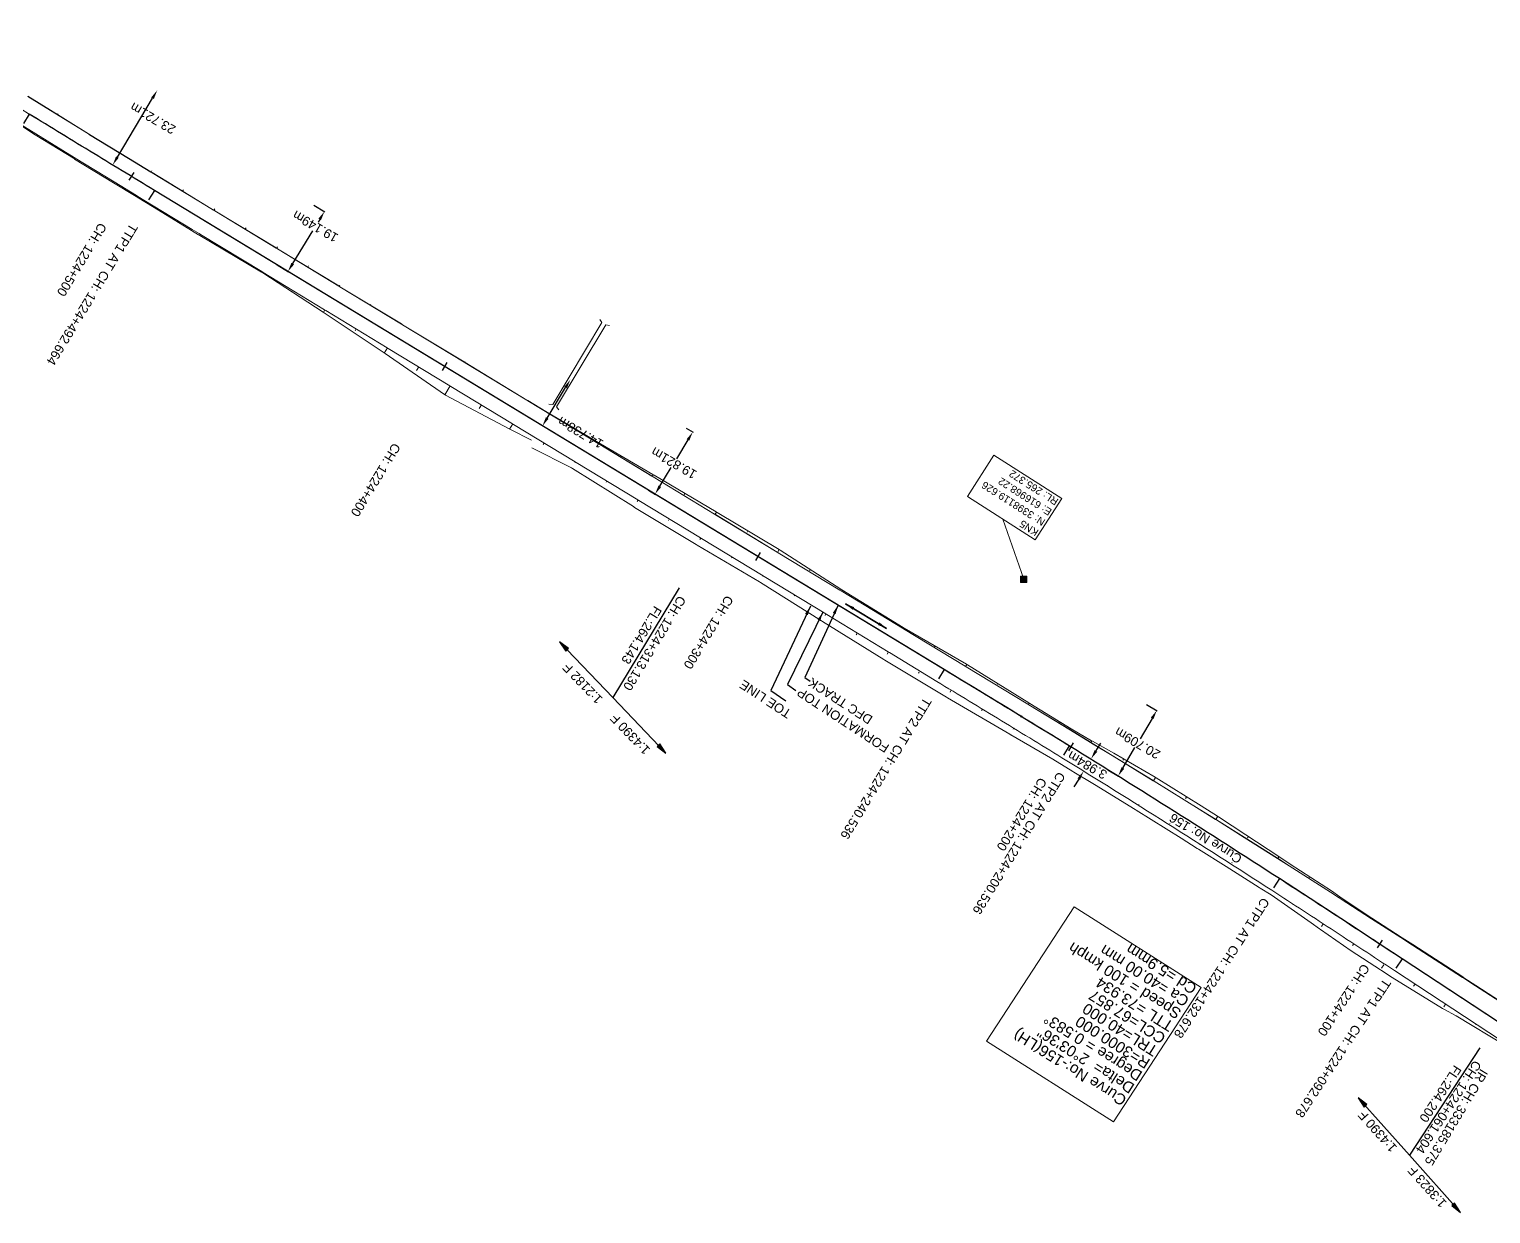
# Model space of a CAD drawing. Header units: metres. Extents: x 615815 to 619130, y 3396752 to 3398781.
# Drawn here: x 616696.8 to 617095.7, y 3397946.4 to 3398269.8 of the extents above; entities that cross this region are included whole.
import ezdxf
from ezdxf.enums import TextEntityAlignment as Align

# ---------------------------------------------------------------- set-up
doc = ezdxf.new("R2010")
doc.units = ezdxf.units.M
doc.header["$MEASUREMENT"] = 0
doc.linetypes.add('CENTER2', pattern=[1.125, 0.75, -0.125, 0.125, -0.125])
doc.layers.get('Defpoints').update_dxf_attribs({"lineweight": 0})
for name, color, linetype, lineweight in [('Bench_Mark', 7, 'Continuous', 0), ('C-ALIG-DG-LINE', 1, 'CENTER2', 70), ('C-ALIG-DG-SPIRAL', 1, 'CENTER2', 70), ('C-ALIG-LABL-DG', 1, 'Continuous', 25), ('C-ALIG-LABL-DG-MARK', 1, 'Continuous', 25), ('Curve Table', 7, 'Continuous', 0), ('Horiz Curve', 7, 'Continuous', 0), ('Horiz Linear', 7, 'Continuous', 0), ('Horiz Spiral', 7, 'Continuous', 0), ('Prop_Horiz Alignment', 7, 'Continuous', 0), ('Proposed Curve_Details', 10, 'Continuous', 0), ('PROPOSED DFCC TOE LINE', 239, 'Continuous', 0), ('PROPOSED DFCC TRACK', 1, 'Continuous', 0), ('PROPOSED FORMATION LINE - PLAN', 187, 'Continuous', 0), ('PROPOSED GRADES IN PLAN', 10, 'Continuous', 0)]:
    doc.layers.add(name, color=color, linetype=linetype, lineweight=lineweight)
doc.layers.add('DFC-MAIN LINE', color=1, linetype='Continuous')
doc.layers.add('Dimension', color=10, linetype='Continuous')
doc.styles.add('Arial', font='arial.ttf')
doc.styles.get("Standard").update_dxf_attribs({"font": 'arial.ttf'})
doc.styles.add('Style-Arial', font='arial.ttf')
doc.dimstyles.new('ISO-25', dxfattribs={"dimtxt": 2.5, "dimasz": 2.5, "dimexe": 1.25, "dimexo": 0.625, "dimtad": 1, "dimtxsty": 'Standard', "dimcen": 2.5, "dimadec": 0, "dimazin": 0, "dimtfac": 1, "dimtmove": 0, "dimatfit": 3, "dimfxl": 1, "dimarcsym": 0})
doc.dimstyles.get("Standard").update_dxf_attribs({"dimtxt": 2.5, "dimasz": 2.5, "dimexe": 0.18, "dimexo": 0.0625, "dimgap": 0.09, "dimtad": 0, "dimtih": 1, "dimtoh": 1, "dimdec": 3, "dimzin": 0, "dimdsep": 46, "dimtxsty": 'Standard', "dimcen": 0.09, "dimaunit": 1, "dimadec": 3, "dimazin": 0, "dimtfac": 1, "dimtdec": 3, "dimtofl": 0, "dimtmove": 0, "dimatfit": 3, "dimfxl": 1, "dimtolj": 1, "dimtzin": 0, "dimarcsym": 0})

# ---------------------------------------------------------------- blocks, each defined once
blk = doc.blocks.new('*D131')
at = {"layer": 'Defpoints', "color": 0, "transparency": 16777216}
for p in [(616844.46, 3398174.12), (616844.46, 3398174.12), (616836.86, 3398161.5)]:
    blk.add_point(p, dxfattribs=at)
at = {"layer": 'Dimension', "color": 0, "lineweight": -2, "transparency": 16777216}
blk.add_line((616838.15, 3398163.64), (616843.17, 3398171.98), dxfattribs=at)
at = {"layer": 'Dimension', "color": 0, "transparency": 16777216}
for points in [[(616842.82, 3398172.2), (616843.53, 3398171.77), (616844.46, 3398174.12)], [(616837.79, 3398163.86), (616838.5, 3398163.43), (616836.86, 3398161.5)]]:
    blk.add_solid(points, dxfattribs=at)
at = {"layer": 'Dimension', "color": 0, "lineweight": 0, "transparency": 16777216, "insert": (616847.24, 3398159.67), "char_height": 2.5, "attachment_point": 5, "rotation": 150, "style": 'Style-Arial'}
blk.add_mtext('\\A1;14.738m', dxfattribs=at)
blk = doc.blocks.new('TerminatorOpen_0.5')
at = {"color": 0, "linetype": 'ByBlock', "lineweight": -2}
for q in [(-1, 0.25), (-1, 0), (-1, -0.25)]:
    blk.add_line((0, 0), q, dxfattribs=at)
blk = doc.blocks.new('*D132')
at = {"layer": 'Defpoints', "color": 0, "transparency": 16777216}
for p in [(616731.71, 3398253.09), (616731.71, 3398253.09), (616719.55, 3398232.72)]:
    blk.add_point(p, dxfattribs=at)
at = {"layer": 'Dimension', "color": 0, "lineweight": -2, "transparency": 16777216}
blk.add_line((616720.83, 3398234.86), (616730.43, 3398250.94), dxfattribs=at)
at = {"layer": 'Dimension', "color": 0, "transparency": 16777216}
for points in [[(616730.07, 3398251.15), (616730.79, 3398250.73), (616731.71, 3398253.09)], [(616720.48, 3398235.08), (616721.19, 3398234.65), (616719.55, 3398232.72)]]:
    blk.add_solid(points, dxfattribs=at)
at = {"layer": 'Dimension', "color": 0, "lineweight": 0, "transparency": 16777216, "insert": (616730.52, 3398245.44), "char_height": 2.5, "attachment_point": 5, "rotation": 150, "style": 'Style-Arial'}
blk.add_mtext('\\A1;23.721m', dxfattribs=at)
blk = doc.blocks.new('*D139')
at = {"layer": 'Defpoints', "color": 0, "transparency": 16777216}
for p in [(616986.6, 3398070.61), (616986.6, 3398070.61), (616984.53, 3398067.21)]:
    blk.add_point(p, dxfattribs=at)
at = {"layer": 'Dimension', "color": 0, "lineweight": -2, "transparency": 16777216}
for p, q in [((616987.9, 3398072.75), (616989.21, 3398074.88)), ((616983.23, 3398065.08), (616981.93, 3398062.94))]:
    blk.add_line(p, q, dxfattribs=at)
at = {"layer": 'Dimension', "color": 0, "transparency": 16777216}
for points in [[(616987.55, 3398072.96), (616988.26, 3398072.53), (616986.6, 3398070.61)], [(616982.87, 3398065.29), (616983.58, 3398064.86), (616984.53, 3398067.21)]]:
    blk.add_solid(points, dxfattribs=at)
at = {"layer": 'Dimension', "color": 0, "lineweight": 0, "transparency": 16777216, "insert": (616985.57, 3398068.91), "char_height": 2.5, "attachment_point": 5, "rotation": 150, "style": 'Style-Arial'}
blk.add_mtext('\\A1;3.984m', dxfattribs=at)
blk = doc.blocks.new('*D156')
at = {"layer": 'Defpoints', "color": 0, "transparency": 16777216}
for p in [(617001.61, 3398085.52), (616991.09, 3398067.68), (616994, 3398065.96)]:
    blk.add_point(p, dxfattribs=at)
at = {"layer": 'Dimension', "color": 0, "lineweight": -2, "transparency": 16777216}
for p, q in [((617001.72, 3398085.45), (617004.63, 3398083.74)), ((617003.25, 3398081.65), (616999.97, 3398076.09)), ((616995.27, 3398068.11), (616998.55, 3398073.67)), ((616991.19, 3398067.62), (616994.11, 3398065.9))]:
    blk.add_line(p, q, dxfattribs=at)
at = {"layer": 'Dimension', "color": 0, "transparency": 16777216}
for points in [[(617002.89, 3398081.86), (617003.61, 3398081.43), (617004.52, 3398083.8)], [(616994.91, 3398068.33), (616995.63, 3398067.9), (616994, 3398065.96)]]:
    blk.add_solid(points, dxfattribs=at)
at = {"layer": 'Dimension', "color": 0, "lineweight": 0, "transparency": 16777216, "insert": (616999.26, 3398074.88), "char_height": 2.5, "attachment_point": 5, "rotation": 150, "style": 'Style-Arial'}
blk.add_mtext('\\A1;20.709m', dxfattribs=at)
blk = doc.blocks.new('*D157')
at = {"layer": 'Defpoints', "color": 0, "transparency": 16777216}
for p in [(616875.94, 3398160.97), (616865.65, 3398144.03), (616867.58, 3398142.86)]:
    blk.add_point(p, dxfattribs=at)
at = {"layer": 'Dimension', "color": 0, "lineweight": -2, "transparency": 16777216}
for p, q in [((616876.56, 3398157.67), (616873.44, 3398152.53)), ((616876.04, 3398160.91), (616877.97, 3398159.74)), ((616868.87, 3398145), (616871.99, 3398150.13)), ((616865.76, 3398143.96), (616867.68, 3398142.79))]:
    blk.add_line(p, q, dxfattribs=at)
at = {"layer": 'Dimension', "color": 0, "transparency": 16777216}
for points in [[(616876.21, 3398157.88), (616876.92, 3398157.45), (616877.86, 3398159.8)], [(616868.52, 3398145.21), (616869.23, 3398144.78), (616867.58, 3398142.86)]]:
    blk.add_solid(points, dxfattribs=at)
at = {"layer": 'Dimension', "color": 0, "lineweight": 0, "transparency": 16777216, "insert": (616872.72, 3398151.33), "char_height": 2.5, "attachment_point": 5, "rotation": 150, "style": 'Style-Arial'}
blk.add_mtext('\\A1;19.821m', dxfattribs=at)
blk = doc.blocks.new('*D158')
at = {"layer": 'Defpoints', "color": 0, "transparency": 16777216}
for p in [(616774.32, 3398221.85), (616764.36, 3398205.49), (616767.39, 3398203.65)]:
    blk.add_point(p, dxfattribs=at)
at = {"layer": 'Dimension', "color": 0, "lineweight": -2, "transparency": 16777216}
for p, q in [((616774.43, 3398221.78), (616777.46, 3398219.94)), ((616776.05, 3398217.87), (616775.6, 3398217.13)), ((616768.69, 3398205.78), (616774.15, 3398214.74)), ((616764.47, 3398205.43), (616767.5, 3398203.58))]:
    blk.add_line(p, q, dxfattribs=at)
at = {"layer": 'Dimension', "color": 0, "transparency": 16777216}
for points in [[(616775.7, 3398218.08), (616776.41, 3398217.65), (616777.35, 3398220)], [(616768.33, 3398206), (616769.05, 3398205.56), (616767.39, 3398203.65)]]:
    blk.add_solid(points, dxfattribs=at)
at = {"layer": 'Dimension', "color": 0, "lineweight": 0, "transparency": 16777216, "insert": (616774.87, 3398215.94), "char_height": 2.5, "attachment_point": 5, "rotation": 150, "style": 'Style-Arial'}
blk.add_mtext('\\A1;19.149m', dxfattribs=at)
blk = doc.blocks.new('Direction')
h = blk.add_hatch(color=256)
h.dxf.hatch_style = 1
h.paths.add_polyline_path([(-5.54, 0), (-4.75, -0.13), (-4.75, 0.13)])
blk.add_lwpolyline([(-5.54, 0), (-4.75, -0.13), (-4.75, 0.13)], close=True)
blk.add_lwpolyline([(0, 0), (-5.54, 0)])
blk = doc.blocks.new('Tick Hor')
blk.add_lwpolyline([(-0.5, 0), (0.5, 0)])
blk = doc.blocks.new('BM')
at = {"extrusion": (0, 0, -1)}
blk.add_hatch(color=256, dxfattribs=at).paths.add_polyline_path([(-0.88, -0.88), (-0.88, 0.88), (0.88, 0.88), (0.88, -0.88)])
for p, q in [((0.88, 0.88), (-0.88, 0.88)), ((-0.88, 0.88), (-0.88, -0.88)), ((0.88, -0.88), (0.88, 0.88)), ((-0.88, -0.88), (0.88, -0.88))]:
    blk.add_line(p, q)

msp = doc.modelspace()

# ---------------------------------------------------------------- linework, layer by layer
at = {"layer": 'Bench_Mark', "color": 252}
msp.add_line((616962.48, 3398136.0585), (616968.22, 3398119.626), dxfattribs=at)
at = {"layer": 'Bench_Mark', "color": 252, "linetype": 'Continuous'}
msp.add_3dface([(616978.5906, 3398141.6591), (616971.3642, 3398130.371), (616952.8454, 3398142.2265), (616960.0717, 3398153.5145)], dxfattribs=at)
at = {"layer": 'C-ALIG-DG-LINE', "color": 1, "linetype": 'Continuous', "lineweight": 30, "flags": 128}
msp.add_lwpolyline([(616946.4652, 3398094.9869), (616730.9187, 3398225.7852)], dxfattribs=at)
at = {"layer": 'C-ALIG-DG-SPIRAL', "color": 1, "linetype": 'Continuous', "lineweight": 30, "flags": 128}
msp.add_lwpolyline([(616730.9187, 3398225.7852), (616729.8156, 3398226.4546), (616728.7125, 3398227.124), (616727.6095, 3398227.7935), (616726.5064, 3398228.463), (616725.4034, 3398229.1325), (616724.3004, 3398229.8021), (616723.1975, 3398230.4718), (616722.0947, 3398231.1417), (616720.9919, 3398231.8116), (616719.8892, 3398232.4817), (616718.7866, 3398233.1519), (616717.6841, 3398233.8223), (616716.5817, 3398234.4929), (616715.4795, 3398235.1637), (616714.3773, 3398235.8347), (616713.2753, 3398236.5059), (616712.1735, 3398237.1774), (616711.0718, 3398237.8491), (616709.9703, 3398238.5211), (616708.869, 3398239.1934), (616707.7678, 3398239.866), (616706.6669, 3398240.539), (616705.5661, 3398241.2122), (616704.4656, 3398241.8858), (616703.3653, 3398242.5598), (616702.2652, 3398243.2342), (616701.1653, 3398243.9089), (616700.0658, 3398244.5841), (616698.9664, 3398245.2597), (616697.8674, 3398245.9357), (616696.7686, 3398246.6122)], dxfattribs=at)
msp.add_lwpolyline([(617116.3825, 3397986.5086), (617071.461, 3398016.028), (617070.3827, 3398016.7366), (617069.3043, 3398017.4452), (617068.226, 3398018.1538), (617067.1476, 3398018.8623), (617066.0691, 3398019.5708), (617064.9906, 3398020.2792), (617063.9121, 3398020.9874), (617062.8335, 3398021.6956), (617061.7548, 3398022.4037), (617060.676, 3398023.1116), (617059.5971, 3398023.8194), (617058.5182, 3398024.527), (617057.4391, 3398025.2345), (617056.3598, 3398025.9417), (617055.2805, 3398026.6488), (617054.2009, 3398027.3556), (617053.1213, 3398028.0621), (617052.0414, 3398028.7685), (617050.9614, 3398029.4745), (617049.8812, 3398030.1803), (617048.8008, 3398030.8857), (617047.7202, 3398031.5909), (617046.6394, 3398032.2957), (617045.5584, 3398033.0002), (617044.4771, 3398033.7043), (617043.3956, 3398034.408), (617042.3138, 3398035.1114), (617041.2318, 3398035.8143), (617040.1494, 3398036.5168), (617039.0669, 3398037.2189), (617037.984, 3398037.9205, 0.00565486), (616980.6153, 3398074.1598), (616979.5166, 3398074.8363), (616978.4175, 3398075.5124), (616977.3182, 3398076.188), (616976.2186, 3398076.8631), (616975.1188, 3398077.5379), (616974.0187, 3398078.2123), (616972.9184, 3398078.8862), (616971.8178, 3398079.5599), (616970.7171, 3398080.2331), (616969.6161, 3398080.906), (616968.515, 3398081.5786), (616967.4137, 3398082.2509), (616966.3121, 3398082.923), (616965.2105, 3398083.5947), (616964.1086, 3398084.2662), (616963.0066, 3398084.9374), (616961.9045, 3398085.6084), (616960.8022, 3398086.2792), (616959.6998, 3398086.9498), (616958.5974, 3398087.6202), (616957.4948, 3398088.2904), (616956.3921, 3398088.9605), (616955.2893, 3398089.6304), (616954.1864, 3398090.3002), (616953.0835, 3398090.97), (616951.9806, 3398091.6396), (616950.8776, 3398092.3091), (616949.7745, 3398092.9786), (616948.6714, 3398093.6481), (616947.5683, 3398094.3175), (616946.4652, 3398094.9869)], format="xyb", dxfattribs=at)
at = {"layer": 'C-ALIG-LABL-DG', "color": 1, "linetype": 'Continuous', "lineweight": 25}
for p, q in [((616874.1958, 3398117.2842), (616856.0386, 3398087.3623)), ((617092.6952, 3397991.7028), (617073.4742, 3397962.4529))]:
    msp.add_line(p, q, dxfattribs=at)
at = {"layer": 'C-ALIG-LABL-DG-MARK', "color": 1, "linetype": 'Continuous', "lineweight": 25}
for p, q in [((616696.7686, 3398246.6122), (616695.1952, 3398244.0579)), ((616730.9187, 3398225.7852), (616729.3624, 3398223.2205)), ((616946.4652, 3398094.9869), (616944.9089, 3398092.4221)), ((616980.6153, 3398074.1598), (616979.0419, 3398071.6055)), ((617037.984, 3398037.9205), (617036.3532, 3398035.4025)), ((617071.461, 3398016.028), (617069.8135, 3398013.5209))]:
    msp.add_line(p, q, dxfattribs=at)
at = {"layer": 'Curve Table', "color": 1, "lineweight": 18}
msp.add_lwpolyline([(616992.7462, 3397971.5542), (616958.0819, 3397993.5867), (616981.9562, 3398030.1955), (617016.6205, 3398008.1631)], close=True, dxfattribs=at)
at = {"layer": 'DFC-MAIN LINE', "lineweight": 15}
msp.add_line((616967.6205, 3398082.1493), (616730.9187, 3398225.7852), dxfattribs=at)
at = {"layer": 'DFC-MAIN LINE', "lineweight": 15, "flags": 128}
msp.add_lwpolyline([(616730.9187, 3398225.7852), (616726.6443, 3398228.3793), (616722.3704, 3398230.9742), (616718.0975, 3398233.5709), (616713.8263, 3398236.1703), (616709.5573, 3398238.7732), (616705.291, 3398241.3806), (616701.0279, 3398243.9933), (616696.7686, 3398246.6122)], dxfattribs=at)
at = {"layer": 'DFC-MAIN LINE', "lineweight": 15, "extrusion": (0, 0, -1)}
msp.add_arc((-618270.1654, 3400800.9072), 3000, 301.6322738, 302.4653889, dxfattribs=at)
at = {"layer": 'Horiz Curve', "color": 1, "lineweight": 25}
msp.add_arc((615407.2186, 3395519.8649), 3000, 57.071761, 58.3677081, dxfattribs=at)
at = {"layer": 'Horiz Curve', "color": 3, "lineweight": 25}
msp.add_arc((615407.2186, 3395519.8649), 3000, 57.071761, 58.3677081, dxfattribs=at)
at = {"layer": 'Horiz Linear', "color": 1, "lineweight": 25}
for p, q in [((616946.466, 3398094.9864), (616743.2289, 3398218.3152)), ((617116.3848, 3397986.5072), (617071.4602, 3398016.0286))]:
    msp.add_line(p, q, dxfattribs=at)
at = {"layer": 'Horiz Linear', "color": 5, "lineweight": 25}
for p, q in [((616946.466, 3398094.9864), (616743.2289, 3398218.3152)), ((617116.3848, 3397986.5072), (617071.4602, 3398016.0286))]:
    msp.add_line(p, q, dxfattribs=at)
at = {"layer": 'Horiz Spiral', "color": 1, "linetype": 'Continuous', "lineweight": 25, "flags": 128}
for points in [[(616980.6161, 3398074.1593), (616976.3569, 3398076.7783), (616972.0938, 3398079.391), (616967.8275, 3398081.9984), (616963.5585, 3398084.6013), (616959.2873, 3398087.2007), (616955.0144, 3398089.7974), (616950.7405, 3398092.3923), (616946.466, 3398094.9864)], [(616980.6161, 3398074.1593), (616976.3569, 3398076.7783), (616972.0938, 3398079.391), (616967.8275, 3398081.9984), (616963.5585, 3398084.6013), (616959.2873, 3398087.2007), (616955.0144, 3398089.7974), (616950.7405, 3398092.3923), (616946.466, 3398094.9864)], [(617071.4602, 3398016.0286), (617067.2815, 3398018.7743), (617063.1023, 3398021.5191), (617058.922, 3398024.2622), (617054.7399, 3398027.0027), (617050.5556, 3398029.7397), (617046.3684, 3398032.4723), (617042.1778, 3398035.1997), (617037.9832, 3398037.9211)], [(617071.4602, 3398016.0286), (617067.2815, 3398018.7743), (617063.1023, 3398021.5191), (617058.922, 3398024.2622), (617054.7399, 3398027.0027), (617050.5556, 3398029.7397), (617046.3684, 3398032.4723), (617042.1778, 3398035.1997), (617037.9832, 3398037.9211)]]:
    msp.add_lwpolyline(points, dxfattribs=at)
at = {"layer": 'Prop_Horiz Alignment', "color": 7, "linetype": 'Continuous', "lineweight": 30}
msp.add_3dface([(616967.5427, 3398082.0211), (616967.5701, 3398082.3554), (616967.8266, 3398082.1998)], dxfattribs=at)
at = {"layer": 'PROPOSED DFCC TOE LINE', "linetype": 'Continuous', "lineweight": 0, "flags": 128}
for points in [[(616704.5043, 3398246.3744), (616704.6613, 3398246.6279)], [(616713.0023, 3398241.1273), (616713.0223, 3398241.1599)], [(616700.4606, 3398239.8597), (616700.3721, 3398239.7174)], [(616700.4721, 3398239.8526), (616700.384, 3398239.71)], [(616709.0688, 3398234.7415), (616708.9097, 3398234.4836)], [(616709.0792, 3398234.7351), (616708.9209, 3398234.4768)], [(616721.6052, 3398236.0466), (616721.6883, 3398236.1826)], [(616717.5367, 3398229.3977), (616717.466, 3398229.2822)], [(616717.5435, 3398229.3936), (616717.473, 3398229.2779)], [(616730.053, 3398230.7057), (616730.2758, 3398231.0717)], [(616738.7147, 3398225.7109), (616738.8337, 3398225.9068)], [(616726.1506, 3398224.3008), (616725.9998, 3398224.0535)], [(616726.1554, 3398224.298), (616726.0049, 3398224.0504)], [(616734.6141, 3398218.9615), (616734.5267, 3398218.8177)], [(616734.6161, 3398218.9602), (616734.5288, 3398218.8164)], [(616747.1429, 3398220.3265), (616747.3957, 3398220.7431)], [(616743.2516, 3398213.9149), (616743.0528, 3398213.5873)], [(616743.2519, 3398213.9148), (616743.0531, 3398213.5871)], [(616755.821, 3398215.3517), (616755.9503, 3398215.5647)], [(616764.2409, 3398209.951), (616764.5045, 3398210.3854)], [(616751.7261, 3398208.6036), (616751.6513, 3398208.4802)], [(616772.9101, 3398204.9611), (616773.0302, 3398205.159)], [(616760.3501, 3398203.5392), (616760.2525, 3398203.3784)], [(616768.8992, 3398198.3514), (616768.7795, 3398198.1542)], [(616781.3391, 3398199.5755), (616781.5558, 3398199.9326)], [(616777.4483, 3398193.1636), (616777.0579, 3398192.5203)], [(616789.9581, 3398194.5028), (616790.028, 3398194.618)], [(616798.4373, 3398189.1999), (616798.4964, 3398189.2973)], [(616785.9974, 3398187.9759), (616785.6854, 3398187.4618)], [(616794.5465, 3398182.7881), (616793.6891, 3398181.3753)], [(616806.9864, 3398184.0121), (616807.0335, 3398184.0898)], [(616803.0956, 3398177.6003), (616802.5153, 3398176.644)], [(616815.5355, 3398178.8243), (616815.6732, 3398179.0513)], [(616824.0846, 3398173.6366), (616824.1209, 3398173.6964)], [(616811.6446, 3398172.4125), (616810.1788, 3398169.9969)], [(616820.1937, 3398167.2248), (616819.6079, 3398166.2594)], [(616832.6337, 3398168.4488), (616832.6384, 3398168.4566)], [(616828.7428, 3398162.037), (616827.8806, 3398160.616)], [(616841.2184, 3398163.3198), (616841.254, 3398163.3785)], [(616849.7318, 3398158.0732), (616849.8697, 3398158.3005)], [(616837.2919, 3398156.8492), (616837.0474, 3398156.4462)], [(616845.841, 3398151.6614), (616845.723, 3398151.4669)], [(616858.3832, 3398153.0539), (616858.4854, 3398153.2224)], [(616854.2992, 3398146.3238), (616854.2082, 3398146.1739)], [(616866.83, 3398147.6977), (616867.1011, 3398148.1444)], [(616862.9392, 3398141.2859), (616862.6901, 3398140.8754)], [(616875.5453, 3398142.7837), (616875.7114, 3398143.0575)], [(616883.9282, 3398137.3221), (616884.3212, 3398137.9698)], [(616871.3657, 3398135.896), (616871.243, 3398135.6939)], [(616880.0374, 3398130.9103), (616879.8005, 3398130.5199)], [(616892.6934, 3398132.4905), (616892.9096, 3398132.8467)], [(616888.5032, 3398125.5854), (616888.42, 3398125.4482)], [(616901.0264, 3398126.9466), (616901.4977, 3398127.7233)], [(616909.7453, 3398122.0387), (616909.9152, 3398122.3186)], [(616897.1356, 3398120.5348), (616897.0396, 3398120.3765)], [(616905.5998, 3398115.2072), (616905.515, 3398115.0674)], [(616918.1246, 3398116.571), (616918.3302, 3398116.9099)], [(616914.2337, 3398110.1592), (616913.987, 3398109.7525)], [(616926.7617, 3398111.5283), (616926.8497, 3398111.6734)], [(616935.2228, 3398106.1955), (616935.3723, 3398106.4419)], [(616922.6321, 3398104.723), (616922.4813, 3398104.4746)], [(616943.8926, 3398101.2066), (616944.0133, 3398101.4056)], [(616931.3319, 3398099.7836), (616930.9775, 3398099.1995)], [(616939.7066, 3398094.3084), (616939.5321, 3398094.0209)], [(616952.3209, 3398095.8199), (616952.6534, 3398096.3678)], [(616961.0131, 3398090.868), (616961.1563, 3398091.1038)], [(616948.4301, 3398089.4081), (616948.0869, 3398088.8425)], [(616969.4191, 3398085.4444), (616969.6619, 3398085.8444)], [(616969.4196, 3398085.4441), (616969.6624, 3398085.8441)], [(616956.8501, 3398084.0075), (616956.721, 3398083.7948)], [(616965.5281, 3398079.0327), (616965.3571, 3398078.7509)], [(616978.0842, 3398080.4467), (616978.201, 3398080.6391)], [(616978.087, 3398080.445), (616978.2039, 3398080.6373)], [(616974.0493, 3398073.8025), (616974.0243, 3398073.7613)], [(616986.5147, 3398075.0577), (616986.7916, 3398075.513)], [(616986.52, 3398075.0545), (616986.7979, 3398075.5096)], [(616995.2862, 3398070.2222), (616995.519, 3398070.6036)], [(616995.2951, 3398070.2169), (616995.5289, 3398070.5977)], [(616982.6151, 3398068.6512), (616982.5752, 3398068.5856)], [(617003.5861, 3398064.6084), (617004.1583, 3398065.5406)], [(617003.5968, 3398064.6018), (617004.1722, 3398065.5322)], [(616991.137, 3398063.4337), (616991.1322, 3398063.4258)], [(616999.6573, 3398058.2197), (616999.63, 3398058.1754)], [(617012.3839, 3398059.7982), (617012.6692, 3398060.2595)], [(617012.3959, 3398059.7908), (617012.6827, 3398060.2511)], [(617020.6014, 3398054.0502), (617021.1639, 3398054.9531)], [(617020.6119, 3398054.0437), (617021.1772, 3398054.9444)], [(617008.1261, 3398052.9251), (617008.1035, 3398052.8888)], [(617016.3723, 3398047.2823), (617016.3092, 3398047.1815)], [(617029.3058, 3398049.0845), (617029.5298, 3398049.4414)], [(617029.3174, 3398049.077), (617029.5425, 3398049.433)], [(617025.0574, 3398042.3268), (617025.025, 3398042.2754)], [(617037.5459, 3398043.379), (617037.8721, 3398043.8949)], [(617037.555, 3398043.3732), (617037.8825, 3398043.888)], [(617046.129, 3398038.2205), (617046.2712, 3398038.4439)], [(617046.1397, 3398038.2136), (617046.2825, 3398038.4366)], [(617033.1833, 3398036.5002), (617033.1205, 3398036.4013)], [(617041.5623, 3398031.0673), (617041.4668, 3398030.9177)], [(617054.4202, 3398032.6012), (617054.5969, 3398032.8769)], [(617054.4265, 3398032.5972), (617054.6033, 3398032.872)], [(617062.8357, 3398027.1858), (617062.8826, 3398027.2586)], [(617062.8394, 3398027.1835), (617062.8863, 3398027.2562)], [(617049.9515, 3398025.5731), (617049.5171, 3398024.8965)], [(617071.2427, 3398021.7628), (617071.3079, 3398021.8639)], [(617071.2439, 3398021.7621), (617071.3091, 3398021.8631)], [(617058.2867, 3398020.1344), (617057.9691, 3398019.6416)], [(617066.5109, 3398014.429), (617065.8841, 3398013.4577)], [(617079.6889, 3398016.406), (617079.7326, 3398016.4736)], [(617079.6889, 3398016.406), (617079.7325, 3398016.4736)], [(617088.0466, 3398010.9146), (617088.1192, 3398011.027)], [(617074.9258, 3398009.0456), (617074.6332, 3398008.5923)], [(617083.3554, 3398003.6648), (617082.8747, 3398002.9204)], [(617091.7122, 3397998.1733), (617091.6233, 3397998.0356)]]:
    msp.add_lwpolyline(points, dxfattribs=at)
at = {"layer": 'PROPOSED DFCC TOE LINE', "lineweight": 0, "flags": 128}
for points in [[(616833.8173, 3398157.5724), (616828.0953, 3398160.5032), (616827.7938, 3398160.6616), (616810.378, 3398169.859), (616810.0983, 3398170.0526), (616793.9154, 3398181.2237), (616793.6079, 3398181.4298), (616777.2837, 3398192.3689), (616776.9766, 3398192.5747), (616760.5065, 3398203.2335), (616760.1676, 3398203.4269), (616743.3018, 3398213.4346), (616742.9698, 3398213.6382), (616741.0902, 3398214.7908), (616730.4334, 3398221.3291), (616726.2542, 3398223.8971), (616725.9196, 3398224.1028), (616719.7769, 3398227.8775), (616709.1669, 3398234.3267), (616709.0847, 3398234.3769), (616708.8323, 3398234.5308), (616698.4122, 3398240.9188), (616692.2908, 3398244.9086)], [(616839.3521, 3398164.4995), (616849.7855, 3398158.3501), (616850.088, 3398158.1718), (616867.0169, 3398148.194), (616867.3197, 3398148.0155), (616884.2375, 3398138.0202), (616884.5144, 3398137.8536), (616901.4144, 3398127.7744), (616901.6901, 3398127.6053), (616918.2479, 3398116.9626), (616918.5393, 3398116.776), (616935.2884, 3398106.4921), (616935.5855, 3398106.3144), (616952.5713, 3398096.4209), (616952.8517, 3398096.2397), (616969.5784, 3398085.8953), (616969.8086, 3398085.755), (616969.8693, 3398085.718), (616981.196, 3398078.8134), (616986.7079, 3398075.558), (616987.0089, 3398075.3962), (616992.7921, 3398072.2012), (617004.0807, 3398065.5873), (617004.312, 3398065.4481), (617004.3521, 3398065.424), (617016.6595, 3398057.7817), (617021.0879, 3398055.0022), (617021.3672, 3398054.8216), (617028.8623, 3398049.8852), (617037.7964, 3398043.9454), (617038.0769, 3398043.7582), (617040.9732, 3398041.8475), (617052.2044, 3398034.6321), (617054.5225, 3398032.9336), (617054.7771, 3398032.7396), (617063.2402, 3398027.1254), (617071.2252, 3398021.9139), (617071.5059, 3398021.7441), (617074.4516, 3398019.9032), (617088.0372, 3398011.0803), (617088.3712, 3398010.8634), (617091.5814, 3398008.7786), (617104.8128, 3398000.1908)], [(617099.7983, 3397992.3253), (617086.2748, 3398000.4608), (617082.8718, 3398002.2469), (617082.5177, 3398002.4327), (617068.7449, 3398010.9657), (617065.8493, 3398012.8833), (617065.5736, 3398013.0606), (617057.5499, 3398018.2012), (617049.2219, 3398024.0002), (617048.9635, 3398024.1873), (617046.6409, 3398025.869), (617035.7068, 3398033.4918), (617032.7782, 3398035.3342), (617032.4943, 3398035.5141), (617023.4499, 3398041.2236), (617015.8722, 3398045.98), (617015.5916, 3398046.1567), (617011.1777, 3398048.931), (616998.9223, 3398056.578), (616998.8827, 3398056.6026), (616998.654, 3398056.7445), (616987.5518, 3398063.6037), (616981.8906, 3398066.9783), (616981.5984, 3398067.1536), (616976.1687, 3398070.5304), (616964.6743, 3398077.1476), (616964.6127, 3398077.183), (616964.379, 3398077.3175), (616947.3952, 3398087.2383), (616947.1097, 3398087.4111), (616930.2964, 3398097.5887), (616930.0003, 3398097.7682), (616913.3031, 3398108.1376), (616913.0108, 3398108.3228), (616896.3405, 3398118.78), (616896.0618, 3398118.9441), (616879.1013, 3398128.9235), (616878.8227, 3398129.0874), (616862.0099, 3398139.2556), (616861.7145, 3398139.4465), (616845.0469, 3398149.8548), (616844.7456, 3398150.0351), (616833.994, 3398155.5421)]]:
    msp.add_lwpolyline(points, dxfattribs=at)
at = {"layer": 'PROPOSED DFCC TRACK', "color": 7, "linetype": 'Continuous', "flags": 128}
for points in [[(616852.484, 3398190.5362), (616853.0913, 3398189.6766), (616839.6561, 3398167.3489), (616838.6082, 3398167.4463)], [(616855.1603, 3398188.9187), (616854.1163, 3398189.0526), (616840.6812, 3398166.7249), (616841.2885, 3398165.8653)]]:
    msp.add_lwpolyline(points, dxfattribs=at)
at = {"layer": 'PROPOSED FORMATION LINE - PLAN', "lineweight": 0, "flags": 128}
for points in [[(617104.7672, 3398000.1201), (617091.5149, 3398008.6756), (617088.2991, 3398010.7516), (617087.9645, 3398010.9676), (617074.3551, 3398019.7536), (617071.437, 3398021.6374), (617071.1616, 3398021.8152), (617063.1492, 3398026.9841), (617054.6099, 3398032.4794), (617054.3415, 3398032.6518), (617051.9279, 3398034.2009), (617040.6806, 3398041.3875), (617037.7529, 3398043.2477), (617037.4683, 3398043.4282), (617028.4035, 3398049.1563), (617020.8053, 3398053.9228), (617020.5233, 3398054.0991), (617016.089, 3398056.8655), (617003.7772, 3398064.4907), (617003.7374, 3398064.5152), (617003.5076, 3398064.6567), (616992.3593, 3398071.4929), (616986.7248, 3398074.9297), (616986.4334, 3398075.1072), (616980.9654, 3398078.434), (616969.6267, 3398085.3184), (616969.566, 3398085.3552), (616969.3355, 3398085.4951), (616952.5227, 3398095.6975), (616952.2374, 3398095.8706), (616935.4352, 3398106.0666), (616935.1392, 3398106.2462), (616918.3367, 3398116.4423), (616918.041, 3398116.6217), (616901.2193, 3398126.8295), (616900.9428, 3398126.9973), (616884.121, 3398137.2052), (616883.8446, 3398137.3728), (616867.047, 3398147.566), (616866.7464, 3398147.7484), (616849.9484, 3398157.9418), (616849.6483, 3398158.124), (616832.8407, 3398168.3232), (616832.5501, 3398168.4995), (616815.7423, 3398178.6989), (616815.4519, 3398178.8751), (616798.6698, 3398189.0588), (616798.3537, 3398189.2506), (616781.5713, 3398199.4346), (616781.2555, 3398199.6262), (616764.4908, 3398209.7994), (616764.1574, 3398210.0017), (616747.3921, 3398220.1752), (616747.0592, 3398220.3773), (616745.1743, 3398221.5211), (616734.4913, 3398228.0068), (616730.3041, 3398230.5529), (616729.9689, 3398230.7568), (616723.8204, 3398234.5034), (616713.2517, 3398240.974), (616713.1698, 3398241.0243), (616712.9185, 3398241.1787), (616702.5477, 3398247.5826), (616696.3655, 3398251.4317)], [(617104.7706, 3398000.1765), (617091.5183, 3398008.7319), (617088.3025, 3398010.808), (617087.9679, 3398011.024), (617074.3585, 3398019.81), (617071.4405, 3398021.6938), (617071.165, 3398021.8716), (617063.1526, 3398027.0405), (617054.6134, 3398032.5358), (617054.345, 3398032.7082), (617051.9313, 3398034.2573), (617040.684, 3398041.4439), (617037.7563, 3398043.304), (617037.4718, 3398043.4846), (617028.407, 3398049.2126), (617020.8087, 3398053.9792), (617020.5268, 3398054.1554), (617016.0925, 3398056.9219), (617003.7806, 3398064.5471), (617003.7408, 3398064.5716), (617003.5111, 3398064.7131), (616992.3628, 3398071.5493), (616986.7283, 3398074.9861), (616986.4368, 3398075.1636), (616980.9689, 3398078.4903), (616969.6302, 3398085.3748), (616969.5694, 3398085.4116), (616969.339, 3398085.5515), (616952.5261, 3398095.7539), (616952.2408, 3398095.927), (616935.4386, 3398106.123), (616935.1426, 3398106.3026), (616918.3402, 3398116.4987), (616918.0444, 3398116.6781), (616901.2227, 3398126.8859), (616900.9463, 3398127.0537), (616884.1244, 3398137.2616), (616883.8481, 3398137.4292), (616867.0504, 3398147.6224), (616866.7499, 3398147.8048), (616849.9519, 3398157.9982), (616849.6517, 3398158.1803), (616832.8441, 3398168.3796), (616832.5535, 3398168.5559), (616815.7457, 3398178.7553), (616815.4553, 3398178.9315), (616798.6733, 3398189.1152), (616798.3572, 3398189.307), (616781.5748, 3398199.4909), (616781.259, 3398199.6826), (616764.4943, 3398209.8558), (616764.1608, 3398210.0581), (616747.3956, 3398220.2316), (616747.0626, 3398220.4337), (616745.1778, 3398221.5775), (616734.4947, 3398228.0632), (616730.3075, 3398230.6093), (616729.9724, 3398230.8132), (616723.8239, 3398234.5598), (616713.2551, 3398241.0304), (616713.1732, 3398241.0807), (616712.922, 3398241.2351), (616702.5512, 3398247.639), (616696.3689, 3398251.4881)], [(616944.4939, 3398091.7382), (616931.5443, 3398099.6548), (616931.2483, 3398099.8344), (616914.4459, 3398110.0305), (616914.1502, 3398110.2099), (616897.3285, 3398120.4177), (616897.052, 3398120.5855), (616880.2301, 3398130.7933), (616879.9538, 3398130.961), (616863.1562, 3398141.1542), (616862.8556, 3398141.3366), (616846.0576, 3398151.53), (616845.7574, 3398151.7121), (616828.9498, 3398161.9114), (616828.6592, 3398162.0877), (616811.8514, 3398172.287), (616811.5611, 3398172.4632), (616794.779, 3398182.647), (616794.4629, 3398182.8388), (616777.6805, 3398193.0227), (616777.3647, 3398193.2144), (616760.6, 3398203.3876), (616760.2665, 3398203.5899), (616743.5013, 3398213.7634), (616743.1683, 3398213.9655), (616741.2835, 3398215.1092), (616730.5965, 3398221.5974), (616726.4055, 3398224.1458), (616726.07, 3398224.3499), (616719.9136, 3398228.1014), (616709.325, 3398234.584), (616709.243, 3398234.6345), (616708.9911, 3398234.7892), (616698.593, 3398241.21), (616692.3921, 3398245.0707)]]:
    msp.add_lwpolyline(points, dxfattribs=at)
msp.add_lwpolyline([(617114.2957, 3397983.3329), (617069.3742, 3398012.8523), (617068.2958, 3398013.5609), (617067.2175, 3398014.2695), (617066.1392, 3398014.978), (617065.061, 3398015.6864), (617063.9827, 3398016.3948), (617062.9045, 3398017.103), (617061.8262, 3398017.8111), (617060.7479, 3398018.5191), (617059.6695, 3398019.227), (617058.5912, 3398019.9346), (617057.5127, 3398020.6421), (617056.4342, 3398021.3494), (617055.3557, 3398022.0565), (617054.277, 3398022.7634), (617053.1982, 3398023.47), (617052.1194, 3398024.1764), (617051.0404, 3398024.8825), (617049.9613, 3398025.5883), (617048.8821, 3398026.2939), (617047.8028, 3398026.9991), (617046.7232, 3398027.704), (617045.6436, 3398028.4085), (617044.5637, 3398029.1127), (617043.4837, 3398029.8165), (617042.4035, 3398030.5199), (617041.3231, 3398031.2229), (617040.2424, 3398031.9255), (617039.1616, 3398032.6277), (617038.0805, 3398033.3294), (617036.9992, 3398034.0307), (617035.9177, 3398034.7314, 0.00565486), (616978.6224, 3398070.9244), (616977.5243, 3398071.6005), (616976.4266, 3398072.2757), (616975.3286, 3398072.9505), (616974.2302, 3398073.6249), (616973.1316, 3398074.2989), (616972.0327, 3398074.9725), (616970.9335, 3398075.6458), (616969.8341, 3398076.3188), (616968.7343, 3398076.9914), (616967.6344, 3398077.6637), (616966.5342, 3398078.3358), (616965.4337, 3398079.0075), (616964.3331, 3398079.679), (616963.2322, 3398080.3502), (616962.1311, 3398081.0212), (616961.0299, 3398081.692), (616959.9284, 3398082.3626), (616958.8268, 3398083.033), (616957.725, 3398083.7032), (616956.623, 3398084.3733), (616955.5209, 3398085.0433), (616954.4187, 3398085.7131), (616953.3163, 3398086.3828), (616952.2138, 3398087.0524), (616951.1112, 3398087.7219), (616950.0085, 3398088.3913), (616948.9057, 3398089.0608), (616947.8029, 3398089.7301), (616946.6999, 3398090.3995), (616945.5969, 3398091.0688), (616944.4939, 3398091.7382)], format="xyb", dxfattribs=at)

# ---------------------------------------------------------------- block references
at = {"layer": 'Bench_Mark'}
msp.add_blockref('BM', (616968.22, 3398119.626), dxfattribs=at)
at = {"layer": 'C-ALIG-LABL-DG', "color": 1, "linetype": 'Continuous', "lineweight": 25}
for name, p, xscale, yscale, zscale, rotation in [('Tick Hor', (616724.6473, 3398229.5915), 2.500000000000003, 2.500000000000003, 2.500000000000003, 238.7368497296876), ('Tick Hor', (616810.1379, 3398177.7133), 2.5, 2.5, 2.5, 238.7496980231171), ('Tick Hor', (616895.6288, 3398125.8355), 2.5, 2.5, 2.5, 238.7496980231171), ('Direction', (616856.0386, 3398087.3623), 3.789791541545083, 3.789791541545083, 3.789791541545083, 313.7496980228768), ('Direction', (616856.0386, 3398087.3623), 3.789791541545079, 3.789791541545079, 3.789791541545079, 133.7496980228768), ('Tick Hor', (616981.0716, 3398073.8787), 2.5, 2.5, 2.5, 238.3574908005704), ('Tick Hor', (617065.342, 3398020.0484), 2.500000000000001, 2.500000000000001, 2.500000000000001, 236.7025682866114), ('Direction', (617073.4742, 3397962.4529), 3.789791541545082, 3.789791541545082, 3.789791541545082, 311.6897707826382), ('Direction', (617073.4742, 3397962.4529), 3.789791541545104, 3.789791541545104, 3.789791541545104, 131.6897707826382)]:
    msp.add_blockref(name, p, dxfattribs=dict(at, xscale=xscale, yscale=yscale, zscale=zscale, rotation=rotation))

# ---------------------------------------------------------------- texts
at = {"layer": 'Bench_Mark', "color": 252, "insert": (616957.6624, 3398140.0632), "char_height": 2, "width": 32.634692, "attachment_point": 2, "rotation": 147.373402}
msp.add_mtext('\\pxql;KN5\\PN: 3398119.626\\PE: 616968.22\\PRL: 265.372', dxfattribs=at)
at = {"layer": 'C-ALIG-LABL-DG', "color": 1, "style": 'Arial'}
for s, rotation, p in [('TTP1 AT CH: 1224+492.664', 238.749698, (616724.3887, 3398216.9715)), ('CH: 1224+500', 238.73685, (616715.9245, 3398217.1752)), ('CH: 1224+400', 238.749698, (616796.1382, 3398157.0522)), ('CH: 1224+313.130', 238.749698, (616874.0179, 3398115.3731)), ('CH: 1224+300', 238.749698, (616886.9851, 3398115.4584)), ('FL:264.143', 238.749698, (616867.4311, 3398112.57)), ('1:2182 F', 133.749698, (616853.4501, 3398087.0812)), ('TTP2 AT CH: 1224+240.536', 238.749698, (616941.0439, 3398087.6058)), ('1:4390 F', 133.749698, (616866.434, 3398073.2266)), ('CTP2 AT CH: 1224+200.536', 238.367726, (616977.5906, 3398067.2902)), ('CH: 1224+200', 238.357491, (616972.5454, 3398065.7452)), ('CTP1 AT CH: 1224+132.678', 237.071743, (617033.3591, 3398032.9644)), ('CH: 1224+100', 236.702568, (617060.7177, 3398014.9081)), ('TTP1 AT CH: 1224+092.678', 236.689771, (617066.5131, 3398010.8284)), ('CH: 1224+061.604', 236.689771, (617091.1934, 3397988.5462)), ('FL:264.200', 236.689771, (617085.7629, 3397987.2325)), ('1:4390 F', 131.689771, (617070.2679, 3397964.6104)), ('1:3823 F', 131.689771, (617083.8322, 3397949.4781))]:
    msp.add_text(s, height=2.5, rotation=rotation, dxfattribs=at).set_placement(p)
at = {"layer": 'Curve Table', "color": 1, "insert": (616988.7034, 3398002.7146), "char_height": 3, "width": 39.432755, "attachment_point": 5, "rotation": 147.829651, "line_spacing_factor": 0.8, "style": 'Style-Arial'}
msp.add_mtext('\\pxql;Curve No:-156(LH)\\PDelta=  2%%D03\'36"\\PDegree = 0.583%%D\\PR=3000.000\\PTRL=40.000\\PCCL=67.857\\PTTL =73.934\\PSpeed = 100 kmph\\PCa =40.00 mm\\PCd =5.9mm', dxfattribs=at)
at = {"layer": 'Proposed Curve_Details', "color": 1, "style": 'Style-Arial'}
msp.add_text('Curve No: 156', height=2.5, rotation=147.952014, dxfattribs=at).set_placement((617028.0702, 3398043.9577))
at = {"layer": 'PROPOSED DFCC TOE LINE', "lineweight": 0}
msp.add_text('TOE LINE', height=2.5, rotation=146.744466, dxfattribs=at).set_placement((616891.725, 3398092.3212), align=Align.RIGHT)
at = {"layer": 'PROPOSED DFCC TRACK', "color": 10, "linetype": 'Continuous', "lineweight": -3, "ltscale": 5}
msp.add_text('DFC TRACK', height=2.5, rotation=146.968472, dxfattribs=at).set_placement((616910.472, 3398092.8882), align=Align.RIGHT)
at = {"layer": 'PROPOSED FORMATION LINE - PLAN', "lineweight": 0}
msp.add_text('FORMATION TOP', height=2.5, rotation=146.744466, dxfattribs=at).set_placement((616907.4004, 3398090.1813), align=Align.RIGHT)
at = {"layer": 'PROPOSED GRADES IN PLAN', "color": 7, "lineweight": 0, "insert": (617093.9725, 3397985.5971), "char_height": 2.5, "attachment_point": 4, "rotation": 238.967565, "line_spacing_factor": 1.08, "style": 'Style-Arial'}
msp.add_mtext('IR CH: 333185.375', dxfattribs=at)

# ---------------------------------------------------------------- dimensions: what is measured, and where the dimension line sits
at = {"layer": 'Dimension', "color": 10, "lineweight": 0}
for base, p1, p2, angle, picture, middle in [((616731.7088, 3398253.0865), (616719.552, 3398232.7173), (616731.7088, 3398253.0865), 59.170418, '*D132', (616730.5184, 3398245.4416)), ((616767.3902, 3398203.6465), (616774.3215, 3398221.8468), (616764.3595, 3398205.4926), 238.652768, '*D158', (616774.8662, 3398215.9377)), ((616844.4631, 3398174.1234), (616836.8579, 3398161.499), (616844.4631, 3398174.1234), 58.934511, '*D131', (616847.2412, 3398159.6704))]:
    dim = msp.add_linear_dim(base=base, p1=p1, p2=p2, angle=angle, dimstyle='Standard', override={"dimexe": 0.125, "dimexo": 0.125, "dimgap": 0.125, "dimtad": 1, "dimtih": 0, "dimtoh": 0, "dimzin": 11, "dimpost": 'm', "dimtxsty": 'Style-Arial', "dimsah": 1, "dimadec": 4, "dimazin": 3, "dimtmove": 2, "dimldrblk": 'TerminatorOpen_0.5', "dimfrac": 2, "dimtzin": 11}, dxfattribs=at)
    dim.commit()
    dim.dimension.update_dxf_attribs({"geometry": picture, "text_midpoint": middle, "dimtype": 129, "text_rotation": 150})
for p1, p2, distance, picture, middle in [((616875.935, 3398160.9715), (616865.6521, 3398144.026), 2.2504, '*D157', (616872.7174, 3398151.3313)), ((617001.6088, 3398085.5169), (616991.0873, 3398067.6796), 3.3814, '*D156', (616999.2605, 3398074.8803)), ((616984.5284, 3398067.2104), (616986.6025, 3398070.6122), 0, '*D139', (616985.5655, 3398068.9113))]:
    dim = msp.add_aligned_dim(p1=p1, p2=p2, distance=distance, dimstyle='Standard', override={"dimexe": 0.125, "dimexo": 0.125, "dimgap": 0.125, "dimtad": 1, "dimtih": 0, "dimtoh": 0, "dimzin": 11, "dimpost": 'm', "dimtxsty": 'Style-Arial', "dimsah": 1, "dimadec": 4, "dimazin": 3, "dimtmove": 2, "dimldrblk": 'TerminatorOpen_0.5', "dimfrac": 2, "dimtzin": 11}, dxfattribs=at)
    dim.commit()
    dim.dimension.update_dxf_attribs({"geometry": picture, "text_midpoint": middle, "text_rotation": 150})

# ---------------------------------------------------------------- leaders
at = {"layer": 'PROPOSED DFCC TOE LINE', "lineweight": 0}
msp.add_leader([(616909.9665, 3398112.275), (616899.202, 3398089.2574), (616903.2899, 3398086.4921)], dimstyle='ISO-25', override={"dimtxt": 3, "dimasz": 2.5, "dimgap": 0.625, "dimtad": 0, "dimdec": 3, "dimzin": 2, "dimtdec": 3}, dxfattribs=at)
at = {"layer": 'PROPOSED DFCC TRACK', "color": 10, "linetype": 'Continuous', "lineweight": -3, "ltscale": 5}
msp.add_leader([(616917.528, 3398112.5466), (616908.4875, 3398092.7922), (616909.9162, 3398091.823)], dimstyle='ISO-25', override={"dimtxt": 3, "dimasz": 2.5, "dimgap": 0.625, "dimtad": 0, "dimdec": 3, "dimzin": 2, "dimtdec": 3}, dxfattribs=at)
at = {"layer": 'PROPOSED DFCC TRACK', "linetype": 'Continuous', "lineweight": 0}
for points in [[(616919.5904, 3398112.9385), (616930.7787, 3398106.217)], [(616930.7787, 3398106.217), (616919.5904, 3398112.9385)]]:
    msp.add_leader(points, dimstyle='ISO-25', override={"dimtxt": 3, "dimasz": 2.5, "dimtad": 0, "dimdec": 3, "dimzin": 2, "dimtdec": 3}, dxfattribs=at)
at = {"layer": 'PROPOSED FORMATION LINE - PLAN', "lineweight": 0}
msp.add_leader([(616913.3905, 3398110.6709), (616903.7115, 3398090.9014), (616906.0484, 3398089.3072)], dimstyle='ISO-25', override={"dimtxt": 3, "dimasz": 2.5, "dimgap": 0.625, "dimtad": 0, "dimdec": 3, "dimzin": 2, "dimtdec": 3}, dxfattribs=at)

doc.saveas('drawing.dxf')
